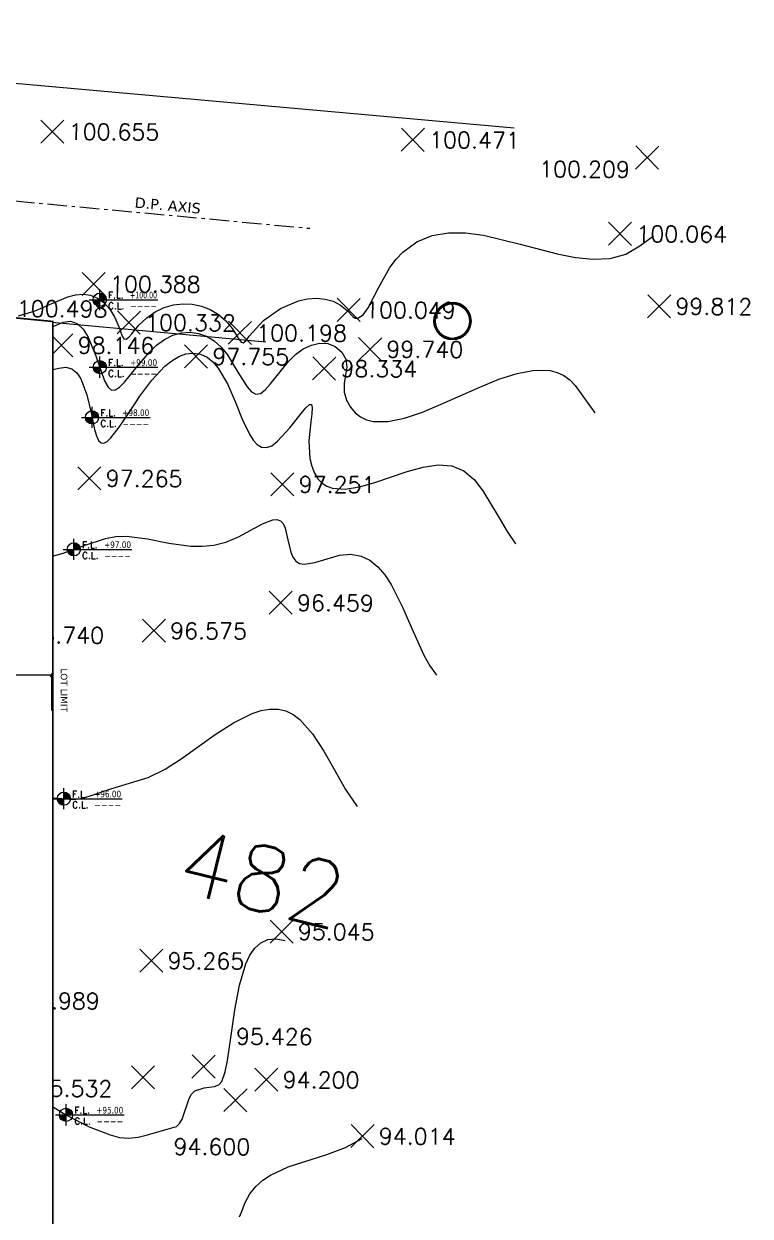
# Model space of a CAD drawing. Header units: inches. Extents: x -48 to 777, y -156 to 510.
# Drawn here: x 510.27 to 532.56, y 331.42 to 368.03 of the extents above; entities that cross this region are included whole.
import ezdxf
from ezdxf.enums import TextEntityAlignment as Align

# ---------------------------------------------------------------- set-up
doc = ezdxf.new("R2010")
doc.units = ezdxf.units.IN
doc.header["$MEASUREMENT"] = 0
doc.set_wipeout_variables(frame=1)
for name, pattern in [('ACAD_ISO10W100', [18, 12, -3, 0, -3]), ('HIDDEN', [0.375, 0.25, -0.125]), ('NUHA', [1.45, 0.75, -0.25, 0.2, -0.25])]:
    doc.linetypes.add(name, pattern=pattern)
doc.layers.get('Defpoints').update_dxf_attribs({"lineweight": 5})
for name, color, linetype, lineweight in [('A-DIM', 9, 'Continuous', 5), ('A-HIDDEN', 254, 'HIDDEN', 5), ('A-LEVELS', 139, 'Continuous', 20), ('A-LIMIT LOT', 235, 'ACAD_ISO10W100', 20), ('A-LIMIT ROAD', 69, 'Continuous', 20), ('A-NOTES', 151, 'Continuous', 20), ('A-SIGNS1', 20, 'Continuous', 15), ('A-SIGNS2', 30, 'Continuous', 15), ('A-TEXT', 50, 'Continuous', 15)]:
    doc.layers.add(name, color=color, linetype=linetype, lineweight=lineweight)
doc.layers.add('pts pc', color=7, linetype='Continuous')
doc.styles.add('2mm', font='simplex.shx', dxfattribs={"height": 0.5})
doc.styles.add('5mm', font='simplex_.ttf', dxfattribs={"height": 5})
doc.styles.add('ROMAND', font='verdana.ttf')
doc.styles.add('ROMANS', font='romans__.ttf', dxfattribs={"height": 0.14})
doc.dimstyles.new('M-1.100', dxfattribs={"dimtxt": 0.2, "dimasz": 0.1, "dimexe": 0.05, "dimexo": 0.05, "dimgap": 0.1, "dimtad": 1, "dimlfac": 100, "dimrnd": 0.5, "dimzin": 9, "dimdsep": 46, "dimtxsty": 'ROMAND', "dimblk": 'OBLIQUE', "dimcen": 1, "dimdle": 0.05, "dimclrd": 256, "dimclre": 256, "dimclrt": 2, "dimadec": 0, "dimazin": 0, "dimtfac": 0.666667, "dimtmove": 2, "dimatfit": 3, "dimfxl": 0.04, "dimtolj": 1, "dimtzin": 5, "dimlwd": -1, "dimlwe": -1, "dimarcsym": 0})

# ---------------------------------------------------------------- blocks, each defined once
blk = doc.blocks.new('_Oblique')
at = {"color": 0, "linetype": 'ByBlock', "lineweight": -2}
blk.add_line((-0.5, -0.5), (0.5, 0.5), dxfattribs=at)
blk = doc.blocks.new('*D974')
at = {"layer": 'A-DIM', "transparency": 16777216}
for p, q in [((-315969.27, -27907.07), (-315972.37, -27907.07)), ((-315972.32, -27908.161), (-315972.32, -27907.02)), ((-315969.32, -27908.161), (-315969.32, -27907.02))]:
    blk.add_line(p, q, dxfattribs=at)
at = {"layer": 'Defpoints', "color": 0, "transparency": 16777216}
for p in [(-315972.32, -27907.07), (-315972.32, -27908.211), (-315969.32, -27908.211)]:
    blk.add_point(p, dxfattribs=at)
at = {"layer": 'A-DIM', "transparency": 16777216, "xscale": 0.1, "yscale": 0.1, "zscale": 0.1}
for p, rotation in [((-315972.32, -27907.07), 179.9999999997916), ((-315969.32, -27907.07), 359.9999999997916)]:
    blk.add_blockref('_Oblique', p, dxfattribs=dict(at, rotation=rotation))
at = {"layer": 'A-DIM', "color": 2, "transparency": 16777216, "insert": (-315970.82, -27906.866), "char_height": 0.2, "attachment_point": 5, "style": 'ROMAND'}
blk.add_mtext('\\A1;300', dxfattribs=at)
blk = doc.blocks.new('GXFHGCGFCD')
at = {"layer": 'A-SIGNS1', "linetype": 'NUHA'}
h = blk.add_hatch(color=256, dxfattribs=at)
h.paths.add_polyline_path([(90.382, 61.33), (90.382, 61.17), (90.542, 61.17, 0.414214)])
h.paths.add_polyline_path([(90.382, 61.17), (90.222, 61.17, 0.414214), (90.382, 61.01)])
at = {"layer": 'A-SIGNS1'}
for p, q in [((90.382, 60.914), (90.382, 61.426)), ((90.126, 61.17), (91.79, 61.17))]:
    blk.add_line(p, q, dxfattribs=at)
blk.add_circle((90.382, 61.17), 0.16, dxfattribs=at)
blk = doc.blocks.new('DGXFHXFGDFD')
at = {"layer": 'A-SIGNS1'}
blk.add_blockref('GXFHGCGFCD', (0, 0), dxfattribs=at)
at = {"layer": 'A-SIGNS2', "linetype": 'NUHA', "style": 'ROMANS'}
for s, p in [('F.L.', (90.583, 61.203)), ('C.L.', (90.583, 60.941))]:
    blk.add_text(s, height=0.16, dxfattribs=at).set_placement(p)
at = {"layer": 'A-SIGNS2', "style": 'ROMANS', "width": 0.910135, "flags": 4}
for tag, p, p2 in [('NIV.FINI', (91.116, 61.203), (91.79, 61.203)), ('NIV.BETON', (91.116, 60.941), (91.79, 60.941))]:
    blk.add_attdef(tag, text='', height=0.16, dxfattribs=at).set_placement(p, p2, align=Align.FIT)
blk = doc.blocks.new('LOT 688  TOPOGRAPHIC PLAN')
blk.add_circle((-315957.02695, -27896.2003), 0.55739)
at = {"layer": 'A-HIDDEN', "linetype": 'ACAD_ISO10W100', "ltscale": 0.05}
blk.add_line((-316003.31537, -27889.46215), (-315961.40493, -27893.35283), dxfattribs=at)
at = {"layer": 'A-LEVELS', "color": 209, "linetype": 'Continuous'}
for points in [[(-315970.34632, -27896.03832), (-315969.83372, -27895.88825), (-315969.328, -27895.66317), (-315968.83606, -27895.45923), (-315968.59741, -27895.39524), (-315968.36479, -27895.37259), (-315968.13908, -27895.40322), (-315967.92293, -27895.49332), (-315967.72174, -27895.63988), (-315967.54119, -27895.83906), (-315967.38696, -27896.08704), (-315967.26469, -27896.37993), (-315967.16636, -27896.66709), (-315967.11125, -27896.75029), (-315967.04315, -27896.75954), (-315966.96086, -27896.69935), (-315966.86649, -27896.59221), (-315966.65023, -27896.32799), (-315966.40836, -27896.09788), (-315966.14712, -27895.9173), (-315965.87167, -27895.78576), (-315965.58715, -27895.70276), (-315965.29874, -27895.66779), (-315965.01159, -27895.68036), (-315964.73086, -27895.73996), (-315964.46171, -27895.84608), (-315964.20929, -27895.99823), (-315963.97877, -27896.1959), (-315963.7753, -27896.4386), (-315963.60364, -27896.72256), (-315963.52629, -27896.83938), (-315963.44684, -27896.8707), (-315963.36066, -27896.79445), (-315963.26715, -27896.66534), (-315962.8262, -27896.18084), (-315962.30783, -27895.81283), (-315961.75219, -27895.57988), (-315961.47294, -27895.51985), (-315961.19943, -27895.50053), (-315960.93667, -27895.52426), (-315960.6897, -27895.59335), (-315960.46352, -27895.71011), (-315960.26316, -27895.87688), (-315960.0901, -27896.06394), (-315960.00854, -27896.10785), (-315959.92861, -27896.11013), (-315959.77206, -27896.00815), (-315959.6172, -27895.79467), (-315959.29955, -27895.17986), (-315958.94996, -27894.5561), (-315958.7581, -27894.30229), (-315958.55534, -27894.08801), (-315958.11987, -27893.76797), (-315957.64895, -27893.57597), (-315957.14799, -27893.49196), (-315956.6224, -27893.49593), (-315956.07759, -27893.56784), (-315954.95196, -27893.83536), (-315953.81437, -27894.13428), (-315953.25463, -27894.24543), (-315952.71006, -27894.30219), (-315952.19151, -27894.27849), (-315951.71026, -27894.14778), (-315951.27418, -27893.89249), (-315950.85741, -27893.58452)], [(-315970.24124, -27919.61821), (-315969.59667, -27920.12754), (-315968.88848, -27920.57379), (-315968.18141, -27920.93593), (-315967.53711, -27921.19153), (-315967.24194, -27921.26538), (-315966.95573, -27921.29099), (-315966.67132, -27921.2602), (-315966.3837, -27921.18526), (-315965.78578, -27921.01778), (-315965.50124, -27920.93213), (-315965.40122, -27920.83568), (-315965.32625, -27920.70638), (-315965.10994, -27920.07493), (-315965.03499, -27919.94208), (-315964.93498, -27919.84067), (-315964.64819, -27919.74815), (-315964.32981, -27919.70178), (-315964.1978, -27919.64885), (-315964.10319, -27919.5527), (-315964.00156, -27919.25422), (-315963.93449, -27918.90155), (-315963.8199, -27918.13664), (-315963.70724, -27917.34545), (-315963.5676, -27916.59171), (-315963.37206, -27915.93916), (-315963.2443, -27915.67075), (-315963.09171, -27915.45153), (-315962.9107, -27915.28948), (-315962.69764, -27915.19256), (-315962.44891, -27915.16874), (-315962.16308, -27915.22149)]]:
    blk.add_lwpolyline(points, dxfattribs=at)
at = {"layer": 'A-LEVELS', "linetype": 'Continuous'}
for points in [[(-315970.4885, -27896.5576), (-315969.98591, -27896.58416), (-315969.73163, -27896.53987), (-315969.47526, -27896.44594), (-315968.97776, -27896.23902), (-315968.74974, -27896.2084), (-315968.5441, -27896.27921), (-315968.36391, -27896.45207), (-315968.20932, -27896.69341), (-315967.96811, -27897.26653), (-315967.78031, -27897.82844), (-315967.69174, -27898.05776), (-315967.59888, -27898.22736), (-315967.49585, -27898.31826), (-315967.37753, -27898.31606), (-315967.24287, -27898.23037), (-315967.09212, -27898.07871), (-315966.7434, -27897.64757), (-315966.3335, -27897.16281), (-315966.10626, -27896.94414), (-315965.86451, -27896.76463), (-315965.60983, -27896.63766), (-315965.34744, -27896.56495), (-315965.08322, -27896.54619), (-315964.82304, -27896.58106), (-315964.57278, -27896.66923), (-315964.33832, -27896.81038), (-315964.1254, -27897.00397), (-315963.93557, -27897.24092), (-315963.60998, -27897.76555), (-315963.32949, -27898.2223), (-315963.19602, -27898.37437), (-315963.06169, -27898.44847), (-315962.92254, -27898.42676), (-315962.77565, -27898.31678), (-315962.61872, -27898.14086), (-315962.44942, -27897.92151), (-315962.06452, -27897.44258), (-315961.84432, -27897.22801), (-315961.60554, -27897.05623), (-315961.35569, -27896.93728), (-315961.10323, -27896.87998), (-315960.85663, -27896.89316), (-315960.62438, -27896.98561), (-315960.42484, -27897.15457), (-315960.29768, -27897.37239), (-315960.27017, -27897.6121), (-315960.30518, -27897.86359), (-315960.34862, -27898.12122), (-315960.34683, -27898.37925), (-315960.27539, -27898.62668), (-315960.15712, -27898.84402), (-315960.01316, -27899.01654), (-315959.84794, -27899.145), (-315959.66305, -27899.2328), (-315959.46006, -27899.28335), (-315959.00612, -27899.28635), (-315958.49874, -27899.18127), (-315957.95054, -27898.99539), (-315957.37414, -27898.75599), (-315956.18725, -27898.22575), (-315955.60201, -27897.98946), (-315955.03907, -27897.80876), (-315954.51104, -27897.71094), (-315954.03056, -27897.72326), (-315953.8121, -27897.77925), (-315953.61025, -27897.873), (-315953.42654, -27898.00778), (-315953.25967, -27898.18059), (-315952.65648, -27899.01699)], [(-315970.43412, -27897.89397), (-315969.55528, -27897.75116), (-315969.1101, -27897.64982), (-315968.89537, -27897.61986), (-315968.71139, -27897.66637), (-315968.5591, -27897.78856), (-315968.43413, -27897.97172), (-315968.24849, -27898.46217), (-315968.1193, -27899.02013), (-315968.01137, -27899.52802), (-315967.95439, -27899.72644), (-315967.88953, -27899.86824), (-315967.81293, -27899.94115), (-315967.72387, -27899.94739), (-315967.62281, -27899.89456), (-315967.51021, -27899.79026), (-315967.25225, -27899.45765), (-315966.95367, -27899.01035), (-315966.61814, -27898.50919), (-315966.24936, -27898.01496), (-315965.85101, -27897.58848), (-315965.6419, -27897.41965), (-315965.42678, -27897.29055), (-315965.2061, -27897.2088), (-315964.98071, -27897.18189), (-315964.76023, -27897.21485), (-315964.55947, -27897.30828), (-315964.37933, -27897.45499), (-315964.21723, -27897.64592), (-315963.93678, -27898.12417), (-315963.69738, -27898.6705), (-315963.4783, -27899.21241), (-315963.25883, -27899.67738), (-315963.14246, -27899.85834), (-315963.01823, -27899.99287), (-315962.88353, -27900.07191), (-315962.73578, -27900.08639), (-315962.57239, -27900.02724), (-315962.39284, -27899.89176), (-315962.01446, -27899.47645), (-315961.66723, -27899.03492), (-315961.52662, -27898.86667), (-315961.41939, -27898.76667), (-315961.35405, -27898.75985), (-315961.33363, -27898.85924), (-315961.34608, -27899.04543), (-315961.37679, -27899.29349), (-315961.43466, -27899.87556), (-315961.40366, -27900.42358), (-315961.34655, -27900.65996), (-315961.26381, -27900.86666), (-315961.15704, -27901.04026), (-315961.02786, -27901.17735), (-315960.87792, -27901.27532), (-315960.70907, -27901.33646), (-315960.32259, -27901.3646), (-315959.88413, -27901.29449), (-315959.40945, -27901.15886), (-315958.41432, -27900.82196), (-315957.92534, -27900.68615), (-315957.46307, -27900.61573), (-315957.04324, -27900.64344), (-315956.67924, -27900.79694), (-315956.3661, -27901.06439), (-315956.09027, -27901.41541), (-315955.59604, -27902.24609), (-315955.3504, -27902.66474), (-315955.08759, -27903.04492)], [(-315970.95685, -27903.79566), (-315969.62603, -27903.51344), (-315968.97279, -27903.33161), (-315968.32633, -27903.08928), (-315967.6777, -27902.87668), (-315967.35432, -27902.81936), (-315967.032, -27902.80783), (-315966.38605, -27902.8839), (-315965.72991, -27903.01567), (-315965.05342, -27903.11142), (-315964.70438, -27903.11712), (-315964.34646, -27903.07942), (-315963.97837, -27902.98685), (-315963.59899, -27902.82828), (-315962.85599, -27902.42276), (-315962.54331, -27902.30469), (-315962.41316, -27902.29602), (-315962.30486, -27902.33206), (-315962.2214, -27902.42051), (-315962.16024, -27902.55738), (-315962.07486, -27902.9181), (-315961.98788, -27903.29588), (-315961.92471, -27903.45406), (-315961.83827, -27903.57198), (-315961.72347, -27903.6397), (-315961.58351, -27903.66321), (-315961.24775, -27903.61458), (-315960.48995, -27903.39326), (-315960.14227, -27903.3607), (-315959.83437, -27903.41489), (-315959.56154, -27903.54557), (-315959.31904, -27903.74239), (-315959.10213, -27903.99502), (-315958.90607, -27904.2931), (-315958.55749, -27904.98426), (-315958.23537, -27905.73311), (-315957.90176, -27906.4569), (-315957.71878, -27906.78352), (-315957.5187, -27907.07285)], [(-315970.44815, -27910.59939), (-315969.84858, -27910.71402), (-315969.24898, -27910.84433), (-315968.65878, -27910.8877), (-315968.37015, -27910.84475), (-315968.08543, -27910.75565), (-315967.50844, -27910.56673), (-315966.36561, -27910.21319), (-315965.846, -27909.96082), (-315965.35312, -27909.6427), (-315964.85291, -27909.2794), (-315964.31533, -27908.89421), (-315963.74783, -27908.53294), (-315963.17765, -27908.25333), (-315962.90013, -27908.16222), (-315962.63221, -27908.1132), (-315962.37734, -27908.11352), (-315962.13869, -27908.16977), (-315961.91636, -27908.28061), (-315961.7083, -27908.43911), (-315961.32655, -27908.87102), (-315960.97664, -27909.40933), (-315960.64176, -27909.99785), (-315960.30508, -27910.5804), (-315959.94981, -27911.10078)], [(-315963.56175, -27923.70132), (-315963.50045, -27923.56149), (-315963.39131, -27923.25966), (-315963.24646, -27922.99566), (-315963.0652, -27922.77123), (-315962.85234, -27922.58122), (-315962.61269, -27922.42054), (-315962.07225, -27922.16669), (-315960.88138, -27921.78576), (-315960.30785, -27921.57684), (-315959.79413, -27921.30027)]]:
    blk.add_lwpolyline(points, dxfattribs=at)
at = {"layer": 'A-LIMIT LOT', "linetype": 'Continuous', "const_width": 0.1}
blk.add_lwpolyline([(-315996.80172, -27893.57917), (-315985.1164, -27950.2257), (-315970.22923, -27937.16678), (-315964.6636, -27941.43051), (-315964.08799, -27936.87852), (-315969.32038, -27930.53073), (-315969.32038, -27896.23659), (-315996.80172, -27893.57917)], dxfattribs=at)
at = {"layer": 'A-LIMIT ROAD', "linetype": 'Continuous'}
for points in [[(-315992.15526, -27887.07533), (-315973.78379, -27888.60145), (-315955.13582, -27890.27286)], [(-315969.32038, -27896.23659), (-315962.75939, -27896.83897)]]:
    blk.add_lwpolyline(points, dxfattribs=at)
at = {"layer": 'pts pc', "linetype": 'Continuous'}
for points in [[(-315968.95255, -27890.03178), (-315969.66333, -27890.73498)], [(-315968.95634, -27890.73877), (-315969.65954, -27890.02799)], [(-315957.88774, -27890.2831), (-315958.59852, -27890.9863)], [(-315957.89153, -27890.99009), (-315958.59473, -27890.27931)], [(-315950.69656, -27890.82966), (-315951.40734, -27891.53286)], [(-315950.70035, -27891.53665), (-315951.40355, -27890.82587)], [(-315951.52912, -27893.16923), (-315952.2399, -27893.87243)], [(-315951.53291, -27893.87622), (-315952.23611, -27893.16544)], [(-315967.68361, -27894.70965), (-315968.39439, -27895.41285)], [(-315967.6874, -27895.41664), (-315968.3906, -27894.70586)], [(-315950.32703, -27895.39471), (-315951.03781, -27896.09791)], [(-315950.33082, -27896.1017), (-315951.03402, -27895.39092)], [(-315959.85577, -27895.50663), (-315960.56655, -27896.20983)], [(-315959.85956, -27896.21362), (-315960.56276, -27895.50284)], [(-315966.60493, -27895.89245), (-315967.31571, -27896.59565)], [(-315966.60872, -27896.59944), (-315967.31192, -27895.88866)], [(-315963.19558, -27896.20973), (-315963.90636, -27896.91293)], [(-315963.19937, -27896.91672), (-315963.90257, -27896.20594)], [(-315968.67571, -27896.59136), (-315969.38649, -27897.29456)], [(-315968.6795, -27897.29835), (-315969.3827, -27896.58757)], [(-315959.19922, -27896.71216), (-315959.91, -27897.41536)], [(-315959.20301, -27897.41915), (-315959.90621, -27896.70837)], [(-315964.54149, -27896.93553), (-315965.25227, -27897.63873)], [(-315964.54528, -27897.64252), (-315965.24848, -27896.93174)], [(-315960.60843, -27897.30662), (-315961.31921, -27898.00982)], [(-315960.61222, -27898.01361), (-315961.31542, -27897.30283)], [(-315967.8146, -27900.67704), (-315968.52538, -27901.38024)], [(-315967.81839, -27901.38403), (-315968.52159, -27900.67325)], [(-315961.8925, -27900.86179), (-315962.60328, -27901.56499)], [(-315961.89629, -27901.56878), (-315962.59949, -27900.858)], [(-315961.94199, -27904.49757), (-315962.65277, -27905.20077)], [(-315961.94578, -27905.20456), (-315962.64898, -27904.49378)], [(-315965.83566, -27905.35671), (-315966.54644, -27906.05991)], [(-315965.83945, -27906.0637), (-315966.54265, -27905.35292)], [(-315961.91613, -27914.59586), (-315962.62691, -27915.29906)], [(-315961.91992, -27915.30285), (-315962.62312, -27914.59207)], [(-315965.91597, -27915.48743), (-315966.62675, -27916.19063)], [(-315965.91976, -27916.19442), (-315966.62296, -27915.48364)], [(-315964.31137, -27918.73908), (-315965.02215, -27919.44228)], [(-315964.31516, -27919.44607), (-315965.01836, -27918.73529)], [(-315966.17119, -27919.07211), (-315966.88197, -27919.77531)], [(-315966.17498, -27919.7791), (-315966.87818, -27919.06832)], [(-315962.3825, -27919.14142), (-315963.09328, -27919.84462)], [(-315962.38629, -27919.84841), (-315963.08949, -27919.13763)], [(-315963.33289, -27919.77034), (-315964.04367, -27920.47354)], [(-315963.33668, -27920.47733), (-315964.03988, -27919.76655)], [(-315959.43175, -27920.87427), (-315960.14253, -27921.57746)], [(-315959.43554, -27921.58125), (-315960.13874, -27920.87048)]]:
    blk.add_lwpolyline(points, dxfattribs=at)
at = {"layer": 'pts pc'}
for radius in [0.56929, 0.53116]:
    blk.add_circle((-315957.02695, -27896.2003), radius, dxfattribs=at)
at = {"layer": 'A-NOTES', "linetype": 'Continuous', "style": '5mm'}
blk.add_text('482', height=2, rotation=346.245633, dxfattribs=at).set_placement((-315965.60289, -27913.67491))
at = {"layer": 'A-TEXT', "insert": (-315966.76279, -27892.39731), "char_height": 0.32, "width": 71.8076328, "attachment_point": 1, "rotation": 354.696245, "style": 'ROMAND'}
blk.add_mtext('D.P. AXIS', dxfattribs=at)
at = {"layer": 'pts pc', "color": 1, "char_height": 0.5, "attachment_point": 1, "rotation": 359.692852, "style": '2mm'}
for s, insert, width in [('\\Fsimplex.shx;\\W1.0000000000;\\T1.0000000000;\\o\\l100.655', (-315968.80661, -27890.13607), 3.452381), ('\\Fsimplex.shx;\\W1.0000000000;\\T1.0000000000;\\o\\l100.471', (-315957.74179, -27890.38739), 3.3571429), ('\\Fsimplex.shx;\\W1.0000000000;\\T1.0000000000;\\o\\l100.209', (-315954.3649, -27891.28322), 3.452381), ('\\Fsimplex.shx;\\W1.0000000000;\\T1.0000000000;\\o\\l100.064', (-315951.38317, -27893.27351), 3.452381), ('\\Fsimplex.shx;\\W1.0000000000;\\T1.0000000000;\\o\\l100.388', (-315967.53766, -27894.81394), 3.452381), ('\\Fsimplex.shx;\\W1.0000000000;\\T1.0000000000;\\o\\l100.498', (-315970.39975, -27895.56861), 3.452381), ('\\Fsimplex.shx;\\W1.0000000000;\\T1.0000000000;\\o\\l100.049', (-315959.70982, -27895.61091), 3.452381), ('\\Fsimplex.shx;\\W1.0000000000;\\T1.0000000000;\\o\\l99.812', (-315950.18109, -27895.49899), 2.9761905), ('\\Fsimplex.shx;\\W1.0000000000;\\T1.0000000000;\\o\\l100.332', (-315966.45899, -27895.99674), 3.452381), ('\\Fsimplex.shx;\\W1.0000000000;\\T1.0000000000;\\o\\l100.198', (-315963.04964, -27896.31402), 3.3571429), ('\\Fsimplex.shx;\\W1.0000000000;\\T1.0000000000;\\o\\l98.146', (-315968.52977, -27896.69565), 2.9761905), ('\\Fsimplex.shx;\\W1.0000000000;\\T1.0000000000;\\o\\l99.740', (-315959.05328, -27896.81645), 3.0714286), ('\\Fsimplex.shx;\\W1.0000000000;\\T1.0000000000;\\o\\l97.755', (-315964.39555, -27897.03981), 3.0714286), ('\\Fsimplex.shx;\\W1.0000000000;\\T1.0000000000;\\o\\l98.334', (-315960.46248, -27897.4109), 3.0714286), ('\\Fsimplex.shx;\\W1.0000000000;\\T1.0000000000;\\o\\l97.265', (-315967.66866, -27900.78132), 3.0714286), ('\\Fsimplex.shx;\\W1.0000000000;\\T1.0000000000;\\o\\l97.251', (-315961.74656, -27900.96607), 2.9761905), ('\\Fsimplex.shx;\\W1.0000000000;\\T1.0000000000;\\o\\l96.459', (-315961.79605, -27904.60186), 3.0714286), ('\\Fsimplex.shx;\\W1.0000000000;\\T1.0000000000;\\o\\l96.740', (-315970.07447, -27905.59049), 3.0714286), ('\\Fsimplex.shx;\\W1.0000000000;\\T1.0000000000;\\o\\l96.575', (-315965.68971, -27905.461), 3.0714286), ('\\Fsimplex.shx;\\W1.0000000000;\\T1.0000000000;\\o\\l95.045', (-315961.77019, -27914.70014), 3.0714286), ('\\Fsimplex.shx;\\W1.0000000000;\\T1.0000000000;\\o\\l95.265', (-315965.77002, -27915.59171), 3.0714286), ('\\Fsimplex.shx;\\W1.0000000000;\\T1.0000000000;\\o\\l94.989', (-315970.20666, -27916.81895), 3.0714286), ('\\Fsimplex.shx;\\W1.0000000000;\\T1.0000000000;\\o\\l95.426', (-315963.67157, -27917.91461), 3.0714286), ('\\Fsimplex.shx;\\W1.0000000000;\\T1.0000000000;\\o\\l95.532', (-315969.81934, -27919.50936), 3.0714286), ('\\Fsimplex.shx;\\W1.0000000000;\\T1.0000000000;\\o\\l94.200', (-315962.23656, -27919.24571), 3.0714286), ('\\Fsimplex.shx;\\W1.0000000000;\\T1.0000000000;\\o\\l94.014', (-315959.28581, -27920.97855), 2.9761905), ('\\Fsimplex.shx;\\W1.0000000000;\\T1.0000000000;\\o\\l94.600', (-315965.58697, -27921.29583), 3.0714286)]:
    blk.add_mtext(s, dxfattribs=dict(at, insert=insert, width=width))
at = {"linetype": 'Continuous'}
blk.add_wipeout([(-315996.80172, -27893.57917), (-315969.32038, -27896.23659), (-315969.32038, -27930.53073), (-315964.08799, -27936.87852), (-315964.6636, -27941.43051), (-315970.22923, -27937.16678), (-315985.1164, -27950.2257)], dxfattribs=at).dxf.layer = 'A-LIMIT LOT'
at = {"layer": 'A-SIGNS1'}
ref = blk.add_blockref('DGXFHXFGDFD', (-316082.38474, -27973.05914), dxfattribs=dict(at, xscale=1.267200000000003, yscale=1.267200000000003, zscale=1.267200000000003))
ref.add_attrib('NIV.FINI', '+100.00', dxfattribs={"layer": 'A-SIGNS2', "height": 0.202752, "style": 'ROMAND', "width": 0.680836}).set_placement((-315966.92272, -27895.50252), (-315966.09475, -27895.50252), align=Align.FIT)
ref.add_attrib('NIV.BETON', '----', dxfattribs={"layer": 'A-SIGNS2', "height": 0.202752, "style": 'ROMAND', "width": 1.634557}).set_placement((-315966.92272, -27895.83429), (-315966.09475, -27895.83429), align=Align.FIT)
ref = blk.add_blockref('DGXFHXFGDFD', (-316082.38242, -27975.13314), dxfattribs=dict(at, xscale=1.267200000000003, yscale=1.267200000000003, zscale=1.267200000000003))
ref.add_attrib('NIV.FINI', '+99.00', dxfattribs={"layer": 'A-SIGNS2', "height": 0.202752, "style": 'ROMAND', "width": 0.797031}).set_placement((-315966.9204, -27897.57653), (-315966.09243, -27897.57653), align=Align.FIT)
ref.add_attrib('NIV.BETON', '----', dxfattribs={"layer": 'A-SIGNS2', "height": 0.202752, "style": 'ROMAND', "width": 1.634557}).set_placement((-315966.9204, -27897.9083), (-315966.09243, -27897.9083), align=Align.FIT)
ref = blk.add_blockref('DGXFHXFGDFD', (-316082.62198, -27976.6724), dxfattribs=dict(at, xscale=1.267200000000003, yscale=1.267200000000003, zscale=1.267200000000003))
ref.add_attrib('NIV.FINI', '+98.00', dxfattribs={"layer": 'A-SIGNS2', "height": 0.202752, "style": 'ROMAND', "width": 0.797031}).set_placement((-315967.15996, -27899.11579), (-315966.33199, -27899.11579), align=Align.FIT)
ref.add_attrib('NIV.BETON', '----', dxfattribs={"layer": 'A-SIGNS2', "height": 0.202752, "style": 'ROMAND', "width": 1.634557}).set_placement((-315967.15996, -27899.44756), (-315966.33199, -27899.44756), align=Align.FIT)
ref = blk.add_blockref('DGXFHXFGDFD', (-316083.18146, -27980.72521), dxfattribs=dict(at, xscale=1.267200000000003, yscale=1.267200000000003, zscale=1.267200000000003))
ref.add_attrib('NIV.FINI', '+97.00', dxfattribs={"layer": 'A-SIGNS2', "height": 0.202752, "style": 'ROMAND', "width": 0.797031}).set_placement((-315967.71944, -27903.1686), (-315966.89147, -27903.1686), align=Align.FIT)
ref.add_attrib('NIV.BETON', '----', dxfattribs={"layer": 'A-SIGNS2', "height": 0.202752, "style": 'ROMAND', "width": 1.634557}).set_placement((-315967.71944, -27903.50036), (-315966.89147, -27903.50036), align=Align.FIT)
ref = blk.add_blockref('DGXFHXFGDFD', (-316083.48578, -27988.38078), dxfattribs=dict(at, xscale=1.267200000000003, yscale=1.267200000000003, zscale=1.267200000000003))
ref.add_attrib('NIV.FINI', '+96.00', dxfattribs={"layer": 'A-SIGNS2', "height": 0.202752, "style": 'ROMAND', "width": 0.797031}).set_placement((-315968.02376, -27910.82416), (-315967.19579, -27910.82416), align=Align.FIT)
ref.add_attrib('NIV.BETON', '----', dxfattribs={"layer": 'A-SIGNS2', "height": 0.202752, "style": 'ROMAND', "width": 1.634557}).set_placement((-315968.02376, -27911.15593), (-315967.19579, -27911.15593), align=Align.FIT)
ref = blk.add_blockref('DGXFHXFGDFD', (-316083.42038, -27998.08855), dxfattribs=dict(at, xscale=1.267200000000003, yscale=1.267200000000003, zscale=1.267200000000003))
ref.add_attrib('NIV.FINI', '+95.00', dxfattribs={"layer": 'A-SIGNS2', "height": 0.202752, "style": 'ROMAND', "width": 0.797031}).set_placement((-315967.95836, -27920.53194), (-315967.1304, -27920.53194), align=Align.FIT)
ref.add_attrib('NIV.BETON', '----', dxfattribs={"layer": 'A-SIGNS2', "height": 0.202752, "style": 'ROMAND', "width": 1.634557}).set_placement((-315967.95836, -27920.86371), (-315967.1304, -27920.86371), align=Align.FIT)
at = {"layer": 'A-TEXT', "insert": (-315968.84803, -27906.86312, 93), "char_height": 0.2, "width": 7.1807633, "attachment_point": 1, "rotation": 270, "style": 'ROMAND'}
blk.add_mtext('LOT LIMIT', dxfattribs=at)
at = {"layer": 'A-DIM'}
dim = blk.add_aligned_dim(p1=(-315969.32038, -27908.21129), p2=(-315972.32038, -27908.21129), distance=-1.14156, dimstyle='M-1.100', dxfattribs=at)
dim.commit()
dim.dimension.update_dxf_attribs({"geometry": '*D974', "text_midpoint": (-315970.82038, -27906.86557)})

msp = doc.modelspace()

# ---------------------------------------------------------------- block references
at = {"layer": 'pts pc'}
msp.add_blockref('LOT 688  TOPOGRAPHIC PLAN', (316480.44716, 28255.10823), dxfattribs=at)

doc.saveas('drawing.dxf')
